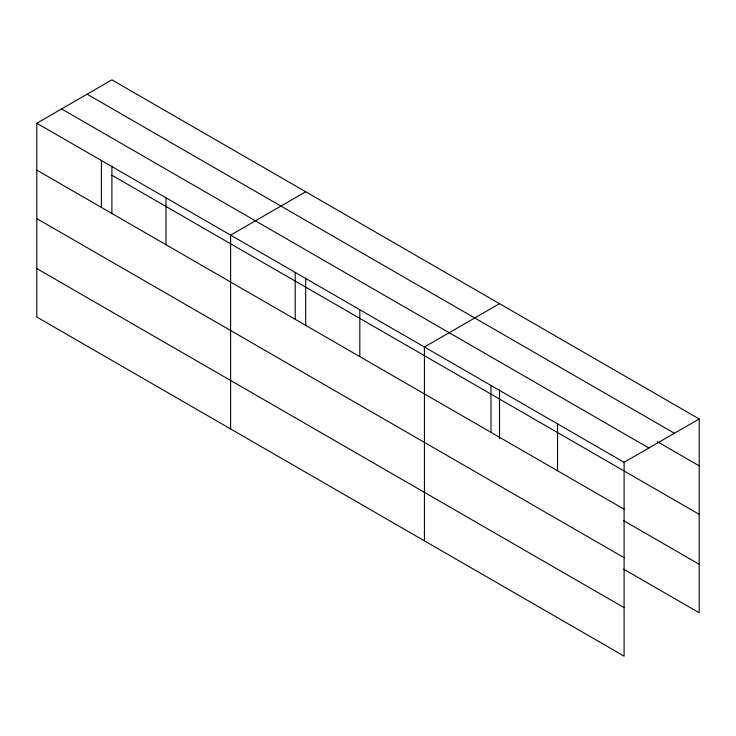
<?xml version="1.0" encoding="UTF-8"?>
<svg xmlns="http://www.w3.org/2000/svg" width="736" height="736" viewBox="0 0 736 736"><rect width="100%" height="100%" fill="white"/><g stroke="black" fill="none" stroke-linecap="round" stroke-linejoin="round"><path stroke-width="1.1" d="M624.1 557.686L624.1 462.309L36.8 123.234L36.8 317.041L624.1 656.126L624.1 557.686L36.8 218.61M623.696 569.176L699.2 612.766L699.2 418.959L111.9 79.874L36.8 123.234M305.707 191.774L230.607 235.134L230.607 428.941M499.514 303.664L424.424 347.024L424.424 540.84M624.1 462.309L699.2 418.959M87.115 94.19L674.415 433.265M657.478 441.756L699.2 465.851M61.585 108.928L648.885 448.003M111.9 175.251L699.2 514.335M36.8 170.126L624.1 509.202M623.696 520.692L699.2 564.282M36.8 268.566L624.1 607.642M557.538 423.881L557.538 470.773M499.514 390.025L499.514 438.776M490.986 385.452L490.986 432.345M359.821 309.727L359.821 356.62M305.707 278.134L305.707 325.754M295.21 272.43L295.21 319.323M166.005 197.828L166.005 244.729M111.9 166.235L111.9 213.854M101.402 160.531L101.402 207.423"/></g></svg>
